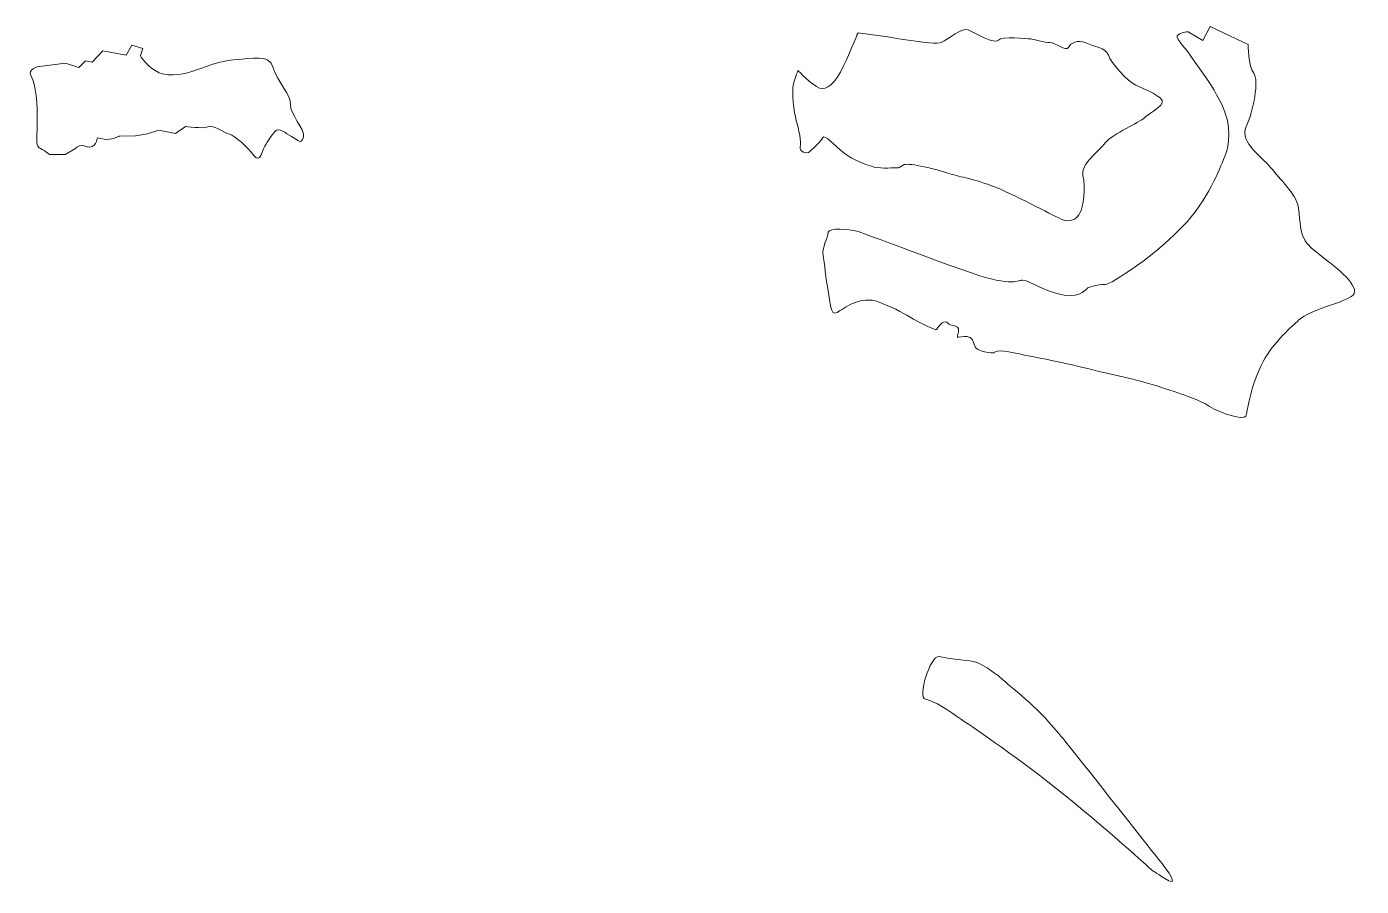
# Model space of a CAD drawing. Header units: inches. Extents: x 124.3 to 163.5, y -317 to -264.2.
# Drawn here: x 137.61 to 155.86, y -291.79 to -280.03 of the extents above; entities that cross this region are included whole.
import ezdxf

# ---------------------------------------------------------------- set-up
doc = ezdxf.new("R2010")
doc.units = ezdxf.units.IN
doc.header["$MEASUREMENT"] = 0
doc.layers.add('Layer 1', color=7, linetype='Continuous')

msp = doc.modelspace()

# ---------------------------------------------------------------- linework, layer by layer
at = {"layer": 'Layer 1', "lineweight": 0}
for points, knots in [([(148.321, -281.738), (148.278, -281.779), (148.172, -281.741), (148.189, -281.676), (148.208, -281.61), (148.169, -281.431), (148.135, -281.315), (148.102, -281.201), (148.068, -280.926), (148.097, -280.815), (148.124, -280.704), (148.158, -280.631), (148.158, -280.631), (148.158, -280.631), (148.358, -280.838), (148.454, -280.87), (148.55, -280.902), (148.664, -280.819), (148.783, -280.565), (148.9, -280.311), (148.979, -280.114), (148.979, -280.114), (148.979, -280.114), (149.353, -280.163), (149.353, -280.163), (149.353, -280.163), (150.024, -280.289), (150.118, -280.247), (150.212, -280.206), (150.404, -280.034), (150.485, -280.072), (150.565, -280.109), (150.856, -280.281), (150.9, -280.216), (150.943, -280.15), (151.285, -280.2), (151.341, -280.198), (151.366, -280.198), (151.539, -280.253), (151.604, -280.247), (151.669, -280.24), (151.827, -280.377), (151.856, -280.314), (151.886, -280.253), (151.981, -280.201), (152.095, -280.253), (152.209, -280.306), (152.362, -280.315), (152.402, -280.421), (152.439, -280.525), (152.667, -280.78), (152.779, -280.832), (152.89, -280.884), (153.175, -280.992), (153.138, -281.074), (153.099, -281.153), (152.939, -281.229), (152.891, -281.28), (152.843, -281.332), (152.455, -281.499), (152.363, -281.617), (152.272, -281.734), (152.017, -281.913), (152.055, -282.066), (152.094, -282.22), (152.057, -282.512), (152.014, -282.579), (151.97, -282.646), (151.923, -282.699), (151.808, -282.682), (151.745, -282.673), (151.264, -282.398), (150.916, -282.251), (150.598, -282.116), (150.417, -282.098), (150.267, -282.051), (149.955, -281.954), (149.65, -281.887), (149.597, -281.923), (149.597, -281.923), (149.543, -281.959), (149.543, -281.959), (149.543, -281.959), (149.352, -281.971), (149.247, -281.959), (149.141, -281.946), (148.911, -281.854), (148.784, -281.756), (148.656, -281.659), (148.52, -281.497), (148.498, -281.548), (148.474, -281.598), (148.367, -281.696), (148.321, -281.738)], [0, 0, 0, 0, 1, 1, 1, 2, 2, 2, 3, 3, 3, 4, 4, 4, 5, 5, 5, 6, 6, 6, 7, 7, 7, 8, 8, 8, 9, 9, 9, 10, 10, 10, 11, 11, 11, 12, 12, 12, 13, 13, 13, 14, 14, 14, 15, 15, 15, 16, 16, 16, 17, 17, 17, 18, 18, 18, 19, 19, 19, 20, 20, 20, 21, 21, 21, 22, 22, 22, 23, 23, 23, 24, 24, 24, 25, 25, 25, 26, 26, 26, 27, 27, 27, 28, 28, 28, 29, 29, 29, 30, 30, 30, 31, 31, 31, 31]), ([(148.694, -283.94), (148.595, -283.992), (148.6, -283.796), (148.57, -283.646), (148.543, -283.496), (148.519, -283.251), (148.503, -283.158), (148.484, -283.063), (148.564, -282.914), (148.573, -282.843), (148.581, -282.774), (148.852, -282.802), (148.964, -282.829), (149.034, -282.844), (149.743, -283.124), (150.531, -283.4), (151.09, -283.596), (151.179, -283.495), (151.226, -283.499), (151.355, -283.511), (151.519, -283.661), (151.799, -283.703), (152.032, -283.74), (152.116, -283.605), (152.116, -283.605), (152.116, -283.605), (152.24, -283.551), (152.36, -283.558), (152.426, -283.562), (153.065, -283.159), (153.473, -282.703), (153.815, -282.319), (153.953, -281.897), (153.989, -281.817), (154.026, -281.741), (154.098, -281.487), (154, -281.215), (153.879, -280.877), (153.575, -280.514), (153.547, -280.46), (153.495, -280.362), (153.322, -280.195), (153.343, -280.154), (153.362, -280.113), (153.491, -280.1), (153.491, -280.1), (153.491, -280.1), (153.694, -280.22), (153.694, -280.22), (153.694, -280.22), (153.795, -280.03), (153.795, -280.03), (153.795, -280.03), (154.07, -280.159), (154.07, -280.159), (154.07, -280.159), (154.313, -280.273), (154.313, -280.273), (154.313, -280.273), (154.312, -280.569), (154.389, -280.667), (154.466, -280.766), (154.386, -281.185), (154.285, -281.398), (154.186, -281.612), (154.526, -281.833), (154.651, -281.99), (154.778, -282.147), (154.99, -282.356), (155.002, -282.513), (155.04, -282.943), (155.05, -282.967), (155.343, -283.191), (155.513, -283.321), (155.86, -283.593), (155.747, -283.702), (155.635, -283.811), (155.18, -283.883), (155.003, -284.047), (154.925, -284.121), (154.658, -284.346), (154.518, -284.612), (154.342, -284.943), (154.298, -285.324), (154.282, -285.357), (154.254, -285.419), (153.94, -285.322), (153.786, -285.226), (153.633, -285.13), (153.482, -285.082), (153.117, -284.962), (152.753, -284.843), (152.486, -284.803), (152.121, -284.709), (151.76, -284.613), (151.298, -284.536), (151.132, -284.496), (150.865, -284.432), (150.837, -284.493), (150.837, -284.493), (150.837, -284.493), (150.587, -284.497), (150.568, -284.38), (150.531, -284.166), (150.31, -284.335), (150.338, -284.26), (150.41, -284.083), (150.245, -284.143), (150.209, -284.089), (150.172, -284.034), (150.09, -284.105), (150.059, -284.169), (150.05, -284.19), (149.958, -284.146), (149.739, -284.031), (149.606, -283.961), (149.529, -283.898), (149.267, -283.798), (149.003, -283.7), (148.793, -283.886), (148.694, -283.94)], [0, 0, 0, 0, 1, 1, 1, 2, 2, 2, 3, 3, 3, 4, 4, 4, 5, 5, 5, 6, 6, 6, 7, 7, 7, 8, 8, 8, 9, 9, 9, 10, 10, 10, 11, 11, 11, 12, 12, 12, 13, 13, 13, 14, 14, 14, 15, 15, 15, 16, 16, 16, 17, 17, 17, 18, 18, 18, 19, 19, 19, 20, 20, 20, 21, 21, 21, 22, 22, 22, 23, 23, 23, 24, 24, 24, 25, 25, 25, 26, 26, 26, 27, 27, 27, 28, 28, 28, 29, 29, 29, 30, 30, 30, 31, 31, 31, 32, 32, 32, 33, 33, 33, 34, 34, 34, 35, 35, 35, 36, 36, 36, 37, 37, 37, 38, 38, 38, 39, 39, 39, 40, 40, 40, 40]), ([(141.257, -281.548), (141.196, -281.52), (141.082, -281.417), (141.032, -281.444), (140.983, -281.47), (140.907, -281.608), (140.868, -281.665), (140.829, -281.72), (140.814, -281.912), (140.721, -281.794), (140.628, -281.676), (140.464, -281.524), (140.387, -281.502), (140.31, -281.479), (140.152, -281.366), (140.088, -281.399), (140.024, -281.432), (139.783, -281.394), (139.783, -281.394), (139.783, -281.394), (139.65, -281.494), (139.65, -281.494), (139.65, -281.494), (139.422, -281.448), (139.422, -281.448), (139.422, -281.448), (139.264, -281.498), (139.264, -281.498), (139.264, -281.498), (139.103, -281.522), (139.103, -281.522), (139.103, -281.522), (138.876, -281.53), (138.876, -281.53), (138.876, -281.53), (138.764, -281.587), (138.673, -281.569), (138.673, -281.569), (138.58, -281.553), (138.58, -281.553), (138.58, -281.553), (138.556, -281.715), (138.438, -281.672), (138.322, -281.629), (138.28, -281.696), (138.28, -281.696), (138.28, -281.696), (138.14, -281.779), (138.14, -281.779), (138.14, -281.779), (137.93, -281.78), (137.93, -281.78), (137.93, -281.78), (137.828, -281.708), (137.786, -281.689), (137.746, -281.669), (137.75, -281.61), (137.757, -281.354), (137.765, -281.098), (137.739, -280.812), (137.676, -280.709), (137.613, -280.605), (137.788, -280.574), (137.788, -280.574), (137.788, -280.574), (138.143, -280.53), (138.143, -280.53), (138.143, -280.53), (138.326, -280.589), (138.326, -280.589), (138.326, -280.589), (138.418, -280.498), (138.418, -280.498), (138.418, -280.498), (138.51, -280.514), (138.51, -280.514), (138.51, -280.514), (138.655, -280.359), (138.655, -280.359), (138.655, -280.359), (138.972, -280.422), (138.972, -280.422), (138.972, -280.422), (139.049, -280.284), (139.049, -280.284), (139.049, -280.284), (139.202, -280.33), (139.202, -280.33), (139.202, -280.33), (139.168, -280.426), (139.168, -280.426), (139.168, -280.426), (139.227, -280.54), (139.369, -280.631), (139.513, -280.722), (139.714, -280.693), (139.872, -280.643), (140.032, -280.593), (140.278, -280.485), (140.479, -280.481), (140.68, -280.475), (140.93, -280.392), (140.984, -280.592), (141.04, -280.792), (141.232, -280.967), (141.22, -281.098), (141.207, -281.229), (141.423, -281.428), (141.397, -281.54), (141.369, -281.652), (141.317, -281.577), (141.257, -281.548)], [0, 0, 0, 0, 1, 1, 1, 2, 2, 2, 3, 3, 3, 4, 4, 4, 5, 5, 5, 6, 6, 6, 7, 7, 7, 8, 8, 8, 9, 9, 9, 10, 10, 10, 11, 11, 11, 12, 12, 12, 13, 13, 13, 14, 14, 14, 15, 15, 15, 16, 16, 16, 17, 17, 17, 18, 18, 18, 19, 19, 19, 20, 20, 20, 21, 21, 21, 22, 22, 22, 23, 23, 23, 24, 24, 24, 25, 25, 25, 26, 26, 26, 27, 27, 27, 28, 28, 28, 29, 29, 29, 30, 30, 30, 31, 31, 31, 32, 32, 32, 33, 33, 33, 34, 34, 34, 35, 35, 35, 36, 36, 36, 37, 37, 37, 37]), ([(153.176, -291.686), (153.046, -291.604), (152.986, -291.561), (152.986, -291.561), (152.986, -291.561), (152.352, -290.978), (151.686, -290.45), (151.095, -289.979), (150.471, -289.562), (150.392, -289.507), (150.223, -289.392), (150.019, -289.249), (149.902, -289.231), (149.785, -289.214), (149.968, -288.628), (150.087, -288.649), (150.43, -288.709), (150.546, -288.701), (150.617, -288.734), (150.705, -288.776), (150.871, -288.878), (151, -289), (151.042, -289.039), (151.259, -289.212), (151.38, -289.329), (151.61, -289.551), (151.806, -289.797), (151.897, -289.914), (152.039, -290.09), (153.021, -291.34), (153.136, -291.481), (153.293, -291.676), (153.34, -291.792), (153.176, -291.686)], [0, 0, 0, 0, 1, 1, 1, 2, 2, 2, 3, 3, 3, 4, 4, 4, 5, 5, 5, 6, 6, 6, 7, 7, 7, 8, 8, 8, 9, 9, 9, 10, 10, 10, 11, 11, 11, 11])]:
    msp.add_open_spline(points, degree=3, knots=knots, dxfattribs=at)

doc.saveas('drawing.dxf')
